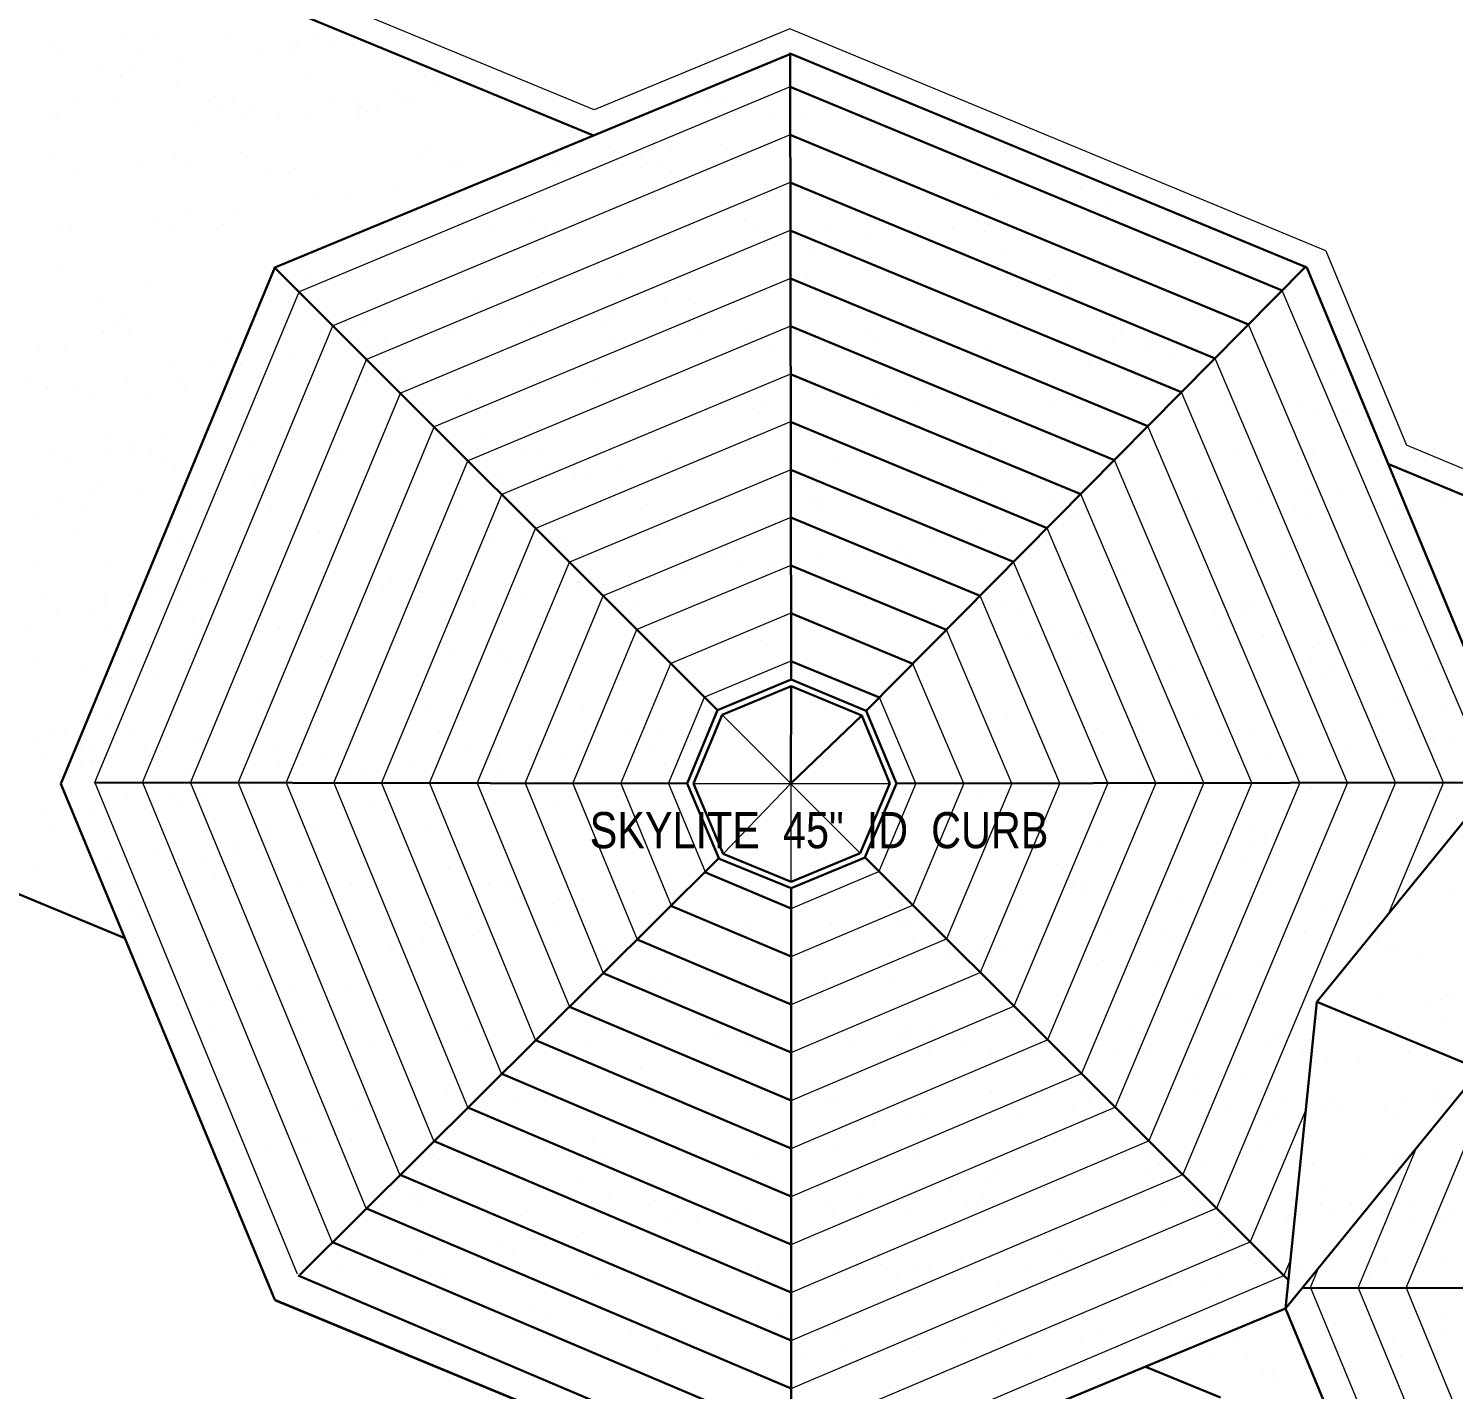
# Model space of a CAD drawing. Header units: inches. Extents: x 12249 to 15396, y 2989 to 4446.
# Drawn here: x 13017.6 to 13372.4, y 3818.8 to 4157.6 of the extents above; entities that cross this region are included whole.
import ezdxf

# ---------------------------------------------------------------- set-up
doc = ezdxf.new("R2010")
doc.units = ezdxf.units.IN
doc.header["$MEASUREMENT"] = 0
for name, color, linetype, lineweight in [('GUTTER', 7, 'Continuous', 15), ('ROOF LINE', 7, 'Continuous', 30), ('ROOFLINE', 7, 'Continuous', 30)]:
    doc.layers.add(name, color=color, linetype=linetype, lineweight=lineweight)
doc.styles.add('ARCHENT', font='technical.ttf', dxfattribs={"height": 6})

msp = doc.modelspace()

# ---------------------------------------------------------------- linework, layer by layer
at = {"layer": 'GUTTER'}
for p, q in [((13158.47, 4137.39), (13022.18, 4193.68)), ((13207.14, 4157.56), (13158.47, 4137.39)), ((13340.61, 4102.31), (13207.14, 4157.56)), ((13340.61, 4102.31), (13360.69, 4053.86)), ((13461.18, 4011.94), (13360.69, 4053.86))]:
    msp.add_line(p, q, dxfattribs=at)
at = {"layer": 'ROOF LINE', "ltscale": 150}
for p, q in [((13158.27, 4130.98), (13017.59, 4189.08)), ((13460.86, 4005.58), (13356.09, 4049.28))]:
    msp.add_line(p, q, dxfattribs=at)
at = {"layer": 'ROOF LINE', "color": 93}
for p, q in [((13207.45, 3995.51), (13207.2, 4151.56)), ((13207.22, 4143.06), (13329.76, 4092.39)), ((13207.24, 4131.15), (13321.4, 4083.94)), ((13207.25, 4119.24), (13313.04, 4075.5)), ((13207.27, 4107.33), (13304.68, 4067.05)), ((13226.2, 3987.76), (13335.73, 4098.43)), ((13189.14, 3987.91), (13078.76, 4098.22)), ((13207.29, 4095.42), (13296.32, 4058.6)), ((13207.31, 4083.51), (13287.96, 4050.16)), ((13207.33, 4071.59), (13279.6, 4041.71)), ((13207.35, 4059.68), (13271.24, 4033.26)), ((13207.37, 4047.77), (13262.88, 4024.82)), ((13207.39, 4035.86), (13254.52, 4016.37)), ((13207.41, 4023.95), (13246.16, 4007.92)), ((13207.41, 4023.95), (13246.16, 4007.92)), ((13207.42, 4012.04), (13237.8, 3999.48)), ((13207.44, 4000.13), (13229.44, 3991.03)), ((13181.58, 3969.63), (13034.34, 3969.88)), ((13233.69, 3969.63), (13382.83, 3969.92)), ((13189.43, 3951.02), (13085.15, 3847.34)), ((13225.9, 3951.19), (13331.32, 3846.01)), ((13207.45, 3938.5), (13185.99, 3947.59)), ((13207.45, 3943.56), (13207.45, 3788.14)), ((13207.45, 3926.55), (13177.56, 3939.22)), ((13207.45, 3914.6), (13169.14, 3930.84)), ((13207.45, 3902.65), (13160.71, 3922.46)), ((13207.45, 3890.71), (13152.29, 3914.09)), ((13207.45, 3878.76), (13143.86, 3905.71)), ((13207.45, 3866.81), (13135.44, 3897.33)), ((13207.45, 3854.87), (13127.01, 3888.96)), ((13207.45, 3842.92), (13118.59, 3880.58)), ((13207.45, 3830.97), (13110.16, 3872.2)), ((13207.45, 3819.03), (13101.74, 3863.83)), ((13207.45, 3807.08), (13093.31, 3855.45)), ((13207.45, 3795.13), (13084.72, 3847.15)), ((13484.3, 3843.9), (13334.79, 3844.06))]:
    msp.add_line(p, q, dxfattribs=at)
at = {"layer": 'ROOF LINE'}
for p, q in [((13207.39, 4151.33), (13078.89, 4098.11)), ((13335.89, 4098.1), (13207.39, 4151.33)), ((13078.89, 4098.11), (13025.65, 3969.58)), ((13335.87, 4098.08), (13386.91, 3974.93)), ((13189.14, 3987.91), (13207.45, 3995.51)), ((13207.45, 3995.51), (13226.2, 3987.75)), ((13190.29, 3986.76), (13207.45, 3993.89)), ((13207.45, 3993.89), (13225.06, 3986.6)), ((13181.58, 3969.63), (13189.14, 3987.91)), ((13183.2, 3969.62), (13190.29, 3986.76)), ((13225.06, 3986.6), (13232.06, 3969.63)), ((13226.2, 3987.76), (13233.68, 3969.63)), ((13338.36, 3915.31), (13386.91, 3974.93)), ((13025.65, 3969.58), (13078.91, 3841.12)), ((13189.44, 3951.03), (13181.57, 3969.63)), ((13190.58, 3952.16), (13183.2, 3969.62)), ((13232.06, 3969.63), (13224.67, 3952.31)), ((13233.69, 3969.63), (13225.85, 3951.24)), ((13207.45, 3943.56), (13189.43, 3951.02)), ((13207.45, 3945.18), (13190.58, 3952.16)), ((13224.67, 3952.31), (13207.45, 3945.18)), ((13225.9, 3951.19), (13207.45, 3943.56)), ((13338.36, 3915.31), (13330.6, 3838.91)), ((13379.11, 3898.45), (13338.36, 3915.31)), ((13330.6, 3838.91), (13379.11, 3898.45)), ((13207.39, 3787.88), (13078.88, 3841.06)), ((13207.4, 3787.95), (13078.91, 3841.12)), ((13330.6, 3838.91), (13207.39, 3787.9)), ((13330.6, 3838.91), (13381.69, 3715.74)), ((13295.93, 3824.38), (13314.37, 3816.75))]:
    msp.add_line(p, q, dxfattribs=at)
at = {"layer": 'ROOF LINE', "color": 93, "lineweight": 9}
for p, q in [((13207.22, 4143.06), (13084.94, 4092.04)), ((13207.24, 4131.15), (13093.35, 4083.63)), ((13207.25, 4119.24), (13101.77, 4075.23)), ((13207.27, 4107.33), (13110.18, 4066.82)), ((13207.29, 4095.42), (13118.6, 4058.41)), ((13034, 3969.73), (13084.94, 4092.04)), ((13381.89, 3969.92), (13329.76, 4092.39)), ((13045.98, 3969.86), (13093.35, 4083.63)), ((13207.31, 4083.51), (13127.01, 4050)), ((13369.94, 3969.9), (13321.4, 4083.94)), ((13057.88, 3969.84), (13101.77, 4075.23)), ((13358, 3969.88), (13313.04, 4075.5)), ((13207.33, 4071.59), (13135.42, 4041.59)), ((13069.79, 3969.82), (13110.18, 4066.82)), ((13346.05, 3969.85), (13304.68, 4067.05)), ((13207.35, 4059.68), (13143.84, 4033.18)), ((13081.7, 3969.8), (13118.6, 4058.41)), ((13334.11, 3969.83), (13296.32, 4058.6)), ((13093.6, 3969.78), (13127.01, 4050)), ((13322.16, 3969.81), (13287.96, 4050.16)), ((13207.37, 4047.77), (13152.25, 4024.78)), ((13105.51, 3969.76), (13135.42, 4041.59)), ((13310.22, 3969.78), (13279.6, 4041.71)), ((13207.39, 4035.86), (13160.67, 4016.37)), ((13117.42, 3969.74), (13143.84, 4033.18)), ((13298.27, 3969.76), (13271.24, 4033.26)), ((13129.32, 3969.72), (13152.25, 4024.78)), ((13207.41, 4023.95), (13169.08, 4007.96)), ((13286.33, 3969.74), (13262.88, 4024.82)), ((13141.23, 3969.7), (13160.67, 4016.37)), ((13274.38, 3969.71), (13254.52, 4016.37)), ((13207.42, 4012.04), (13177.5, 3999.55)), ((13153.14, 3969.68), (13169.08, 4007.96)), ((13262.44, 3969.69), (13246.16, 4007.92)), ((13165.05, 3969.66), (13177.5, 3999.55)), ((13207.44, 4000.13), (13185.91, 3991.14)), ((13250.49, 3969.67), (13237.8, 3999.48)), ((13176.95, 3969.63), (13185.91, 3991.14)), ((13238.55, 3969.64), (13229.44, 3991.03)), ((13034.01, 3970.04), (13084.51, 3847.55)), ((13045.98, 3969.86), (13093.2, 3855.34)), ((13057.88, 3969.84), (13101.64, 3863.73)), ((13069.79, 3969.82), (13110.08, 3872.12)), ((13081.7, 3969.8), (13118.52, 3880.51)), ((13093.6, 3969.78), (13126.95, 3888.9)), ((13105.51, 3969.76), (13135.39, 3897.29)), ((13117.42, 3969.74), (13143.83, 3905.68)), ((13129.32, 3969.72), (13152.27, 3914.07)), ((13141.23, 3969.7), (13160.71, 3922.46)), ((13153.14, 3969.68), (13169.15, 3930.85)), ((13165.05, 3969.66), (13177.59, 3939.24)), ((13176.95, 3969.63), (13186.03, 3947.63)), ((13238.55, 3969.64), (13229.33, 3947.77)), ((13250.49, 3969.67), (13237.74, 3939.38)), ((13262.44, 3969.69), (13246.14, 3931)), ((13274.38, 3969.71), (13254.55, 3922.61)), ((13286.33, 3969.74), (13262.95, 3914.23)), ((13298.27, 3969.76), (13271.35, 3905.84)), ((13310.22, 3969.78), (13279.76, 3897.45)), ((13322.16, 3969.81), (13288.16, 3889.07)), ((13334.11, 3969.83), (13296.57, 3880.68)), ((13346.05, 3969.85), (13304.97, 3872.3)), ((13358, 3969.88), (13313.38, 3863.91)), ((13369.94, 3969.9), (13356.16, 3937.16)), ((13360.61, 3844.11), (13404.5, 3949.5)), ((13207.45, 3938.5), (13229.33, 3947.77)), ((13207.45, 3926.55), (13237.74, 3939.38)), ((13207.45, 3914.6), (13246.14, 3931)), ((13207.45, 3902.65), (13254.55, 3922.61)), ((13207.45, 3890.71), (13262.95, 3914.23)), ((13207.45, 3878.76), (13271.35, 3905.84)), ((13207.45, 3866.81), (13279.76, 3897.45)), ((13207.45, 3854.87), (13288.16, 3889.07)), ((13335.63, 3888.42), (13321.78, 3855.53)), ((13207.45, 3842.92), (13296.57, 3880.68)), ((13348.71, 3844.13), (13363.19, 3878.91)), ((13207.45, 3830.97), (13304.97, 3872.3)), ((13207.45, 3819.03), (13313.38, 3863.91)), ((13207.45, 3807.08), (13321.78, 3855.53)), ((13331.83, 3851.06), (13330.18, 3847.14)), ((13207.45, 3795.13), (13330.18, 3847.14)), ((13336.74, 3844), (13338.82, 3849)), ((13336.74, 3844.31), (13387.24, 3721.82)), ((13348.71, 3844.13), (13395.93, 3729.61)), ((13360.61, 3844.11), (13404.37, 3738))]:
    msp.add_line(p, q, dxfattribs=at)
at = {"layer": 'ROOF LINE', "color": 5}
for p, q in [((13207.45, 3993.89), (13207.4, 3969.62)), ((13207.4, 3969.62), (13225.06, 3986.6))]:
    msp.add_line(p, q, dxfattribs=at)
at = {"layer": 'ROOF LINE', "color": 5, "lineweight": 9}
for p, q in [((13190.29, 3986.76), (13224.67, 3952.31)), ((13183.2, 3969.62), (13232.06, 3969.62))]:
    msp.add_line(p, q, dxfattribs=at)
at = {"layer": 'ROOF LINE', "color": 4, "lineweight": 9}
for p, q in [((13190.58, 3952.16), (13207.4, 3969.62)), ((13207.4, 3969.62), (13207.4, 3945.18))]:
    msp.add_line(p, q, dxfattribs=at)
at = {"layer": 'ROOFLINE', "color": 7, "linetype": 'Continuous', "lineweight": 25, "ltscale": 100}
for p, q in [((13041.28, 4156.24), (13041.28, 4156.24)), ((13049.43, 4155.17), (13049.43, 4155.17)), ((13067.92, 4156.65), (13067.92, 4156.65)), ((13088.69, 4155.68), (13088.69, 4155.68)), ((13023.35, 4154.53), (13023.35, 4154.53)), ((13026.11, 4152), (13026.11, 4152)), ((13044.78, 4151.85), (13044.78, 4151.85)), ((13075.29, 4152.56), (13075.29, 4152.56)), ((13083.1, 4153.59), (13083.1, 4153.59)), ((13083.15, 4151.66), (13083.15, 4151.66)), ((13084.26, 4153.21), (13084.26, 4153.21)), ((13093.34, 4153.9), (13093.34, 4153.9)), ((13042.72, 4148.27), (13042.72, 4148.27)), ((13054.92, 4149.88), (13054.92, 4149.88)), ((13034.92, 4147.24), (13034.92, 4147.24)), ((13040.6, 4145.81), (13040.6, 4145.81)), ((13087.31, 4145.89), (13087.31, 4145.89)), ((13116.21, 4145.61), (13116.21, 4145.61)), ((13054.33, 4144.28), (13054.33, 4144.28)), ((13108.98, 4141.61), (13108.98, 4141.61)), ((13118.98, 4143.08), (13118.98, 4143.08)), ((13231.77, 4141.61), (13231.77, 4141.61)), ((13030.09, 4140.34), (13030.09, 4140.34)), ((13039.16, 4140.04), (13039.16, 4140.04)), ((13064.2, 4140.59), (13064.2, 4140.59)), ((13065.07, 4137.78), (13065.07, 4137.78)), ((13068.46, 4140.15), (13068.46, 4140.15)), ((13073.11, 4138.38), (13073.11, 4138.38)), ((13093.56, 4140.42), (13093.56, 4140.42)), ((13099.19, 4139.53), (13099.19, 4139.53)), ((13100.09, 4138.22), (13100.09, 4138.22)), ((13104.33, 4138.29), (13104.33, 4138.29)), ((13110.91, 4140.67), (13110.91, 4140.67)), ((13113.62, 4139.83), (13113.62, 4139.83)), ((13183.21, 4139.56), (13183.21, 4139.56)), ((13186.99, 4140.59), (13186.99, 4140.59)), ((13191.26, 4140.15), (13191.26, 4140.15)), ((13222.88, 4138.22), (13222.88, 4138.22)), ((13233.7, 4140.67), (13233.7, 4140.67)), ((13023.81, 4136.47), (13023.81, 4136.47)), ((13024.55, 4136.33), (13024.55, 4136.33)), ((13070.52, 4136.56), (13070.52, 4136.56)), ((13080.09, 4135.58), (13080.09, 4135.58)), ((13087.9, 4136.61), (13087.9, 4136.61)), ((13099.89, 4136.39), (13099.89, 4136.39)), ((13101.95, 4136.99), (13101.95, 4136.99)), ((13193.31, 4136.56), (13193.31, 4136.56)), ((13202.88, 4135.58), (13202.88, 4135.58)), ((13210.69, 4136.61), (13210.69, 4136.61)), ((13059.71, 4132.9), (13059.71, 4132.9)), ((13182.51, 4132.9), (13182.51, 4132.9)), ((13023.61, 4126.78), (13023.61, 4126.78)), ((13070.33, 4126.87), (13070.33, 4126.87)), ((13117.04, 4126.95), (13117.04, 4126.95)), ((13163.75, 4127.04), (13163.75, 4127.04)), ((13177.68, 4127.2), (13177.68, 4127.2)), ((13189.88, 4128.81), (13189.88, 4128.81)), ((13054.09, 4126.36), (13054.09, 4126.36)), ((13056.86, 4123.83), (13056.86, 4123.83)), ((13115, 4125.04), (13115, 4125.04)), ((13124.61, 4124.22), (13124.61, 4124.22)), ((13149.5, 4123.49), (13149.5, 4123.49)), ((13163.88, 4124.72), (13163.88, 4124.72)), ((13169.88, 4126.17), (13169.88, 4126.17)), ((13175.02, 4124.52), (13175.02, 4124.52)), ((13029.94, 4122.75), (13029.94, 4122.75)), ((13045.73, 4122.95), (13045.73, 4122.95)), ((13076.65, 4122.84), (13076.65, 4122.84)), ((13084.1, 4122.76), (13084.1, 4122.76)), ((13123.36, 4122.92), (13123.36, 4122.92)), ((13129.5, 4120.86), (13129.5, 4120.86)), ((13137.31, 4121.89), (13137.31, 4121.89)), ((13170.08, 4123.01), (13170.08, 4123.01)), ((13177.79, 4121.99), (13177.79, 4121.99)), ((13096.93, 4116.57), (13096.93, 4116.57)), ((13109.13, 4118.18), (13109.13, 4118.18)), ((13259.01, 4116.04), (13259.01, 4116.04)), ((13279.47, 4118.09), (13279.47, 4118.09)), ((13068.75, 4112.86), (13068.75, 4112.86)), ((13089.12, 4115.54), (13089.12, 4115.54)), ((13285.8, 4114.06), (13285.8, 4114.06)), ((13048.75, 4110.23), (13048.75, 4110.23)), ((13056.55, 4111.26), (13056.55, 4111.26)), ((13069.91, 4111.87), (13069.91, 4111.87)), ((13105.27, 4109.38), (13105.27, 4109.38)), ((13129.93, 4111.35), (13129.93, 4111.35)), ((13143.65, 4109.2), (13143.65, 4109.2)), ((13184.16, 4110.66), (13184.16, 4110.66)), ((13195.78, 4110.16), (13195.78, 4110.16)), ((13255.53, 4109.21), (13255.53, 4109.21)), ((13025.5, 4107.42), (13025.5, 4107.42)), ((13028.37, 4107.54), (13028.37, 4107.54)), ((13052.71, 4108.25), (13052.71, 4108.25)), ((13066.01, 4108.88), (13066.01, 4108.88)), ((13099.42, 4108.33), (13099.42, 4108.33)), ((13132.69, 4108.82), (13132.69, 4108.82)), ((13146.14, 4108.42), (13146.14, 4108.42)), ((13198.55, 4107.62), (13198.55, 4107.62)), ((13217.21, 4107.47), (13217.21, 4107.47)), ((13227.35, 4105.5), (13227.35, 4105.5)), ((13247.73, 4108.18), (13247.73, 4108.18)), ((13255.58, 4107.29), (13255.58, 4107.29)), ((13256.69, 4108.83), (13256.69, 4108.83)), ((13296.1, 4108.75), (13296.1, 4108.75)), ((13207.35, 4102.87), (13207.35, 4102.87)), ((13215.16, 4103.89), (13215.16, 4103.89)), ((13024.82, 4098.71), (13024.82, 4098.71)), ((13213.03, 4101.43), (13213.03, 4101.43)), ((13259.74, 4101.52), (13259.74, 4101.52)), ((13306.45, 4101.6), (13306.45, 4101.6)), ((13084.84, 4098.19), (13084.84, 4098.19)), ((13087.6, 4095.66), (13087.6, 4095.66)), ((13125.56, 4095.32), (13125.56, 4095.32)), ((13145.74, 4096.86), (13145.74, 4096.86)), ((13164.82, 4095.82), (13164.82, 4095.82)), ((13211.6, 4095.66), (13211.6, 4095.66)), ((13271.62, 4095.15), (13271.62, 4095.15)), ((13046.67, 4094.04), (13046.67, 4094.04)), ((13085.04, 4093.86), (13085.04, 4093.86)), ((13196.98, 4091.95), (13196.98, 4091.95)), ((13237.5, 4093.41), (13237.5, 4093.41)), ((13274.38, 4092.61), (13274.38, 4092.61)), ((13276.76, 4093.91), (13276.76, 4093.91)), ((13035.73, 4089.22), (13035.73, 4089.22)), ((13082.44, 4089.31), (13082.44, 4089.31)), ((13129.15, 4089.39), (13129.15, 4089.39)), ((13175.87, 4089.48), (13175.87, 4089.48)), ((13183.71, 4089.16), (13183.71, 4089.16)), ((13039.75, 4085.02), (13039.75, 4085.02)), ((13042.05, 4085.19), (13042.05, 4085.19)), ((13088.77, 4085.28), (13088.77, 4085.28)), ((13135.48, 4085.36), (13135.48, 4085.36)), ((13151.14, 4084.87), (13151.14, 4084.87)), ((13163.33, 4086.48), (13163.33, 4086.48)), ((13182.19, 4085.45), (13182.19, 4085.45)), ((13036.22, 4081.84), (13036.22, 4081.84)), ((13042.51, 4082.49), (13042.51, 4082.49)), ((13100.65, 4083.7), (13100.65, 4083.7)), ((13122.96, 4081.16), (13122.96, 4081.16)), ((13143.33, 4083.84), (13143.33, 4083.84)), ((13160.67, 4083.18), (13160.67, 4083.18)), ((13163.44, 4080.65), (13163.44, 4080.65)), ((13185.1, 4081.76), (13185.1, 4081.76)), ((13196.05, 4082.41), (13196.05, 4082.41)), ((13226.52, 4081.98), (13226.52, 4081.98)), ((13242.76, 4082.49), (13242.76, 4082.49)), ((13287.43, 4080.66), (13287.43, 4080.66)), ((13289.47, 4082.58), (13289.47, 4082.58)), ((13336.18, 4082.66), (13336.18, 4082.66)), ((13342.31, 4081.8), (13342.31, 4081.8)), ((13020.33, 4078.37), (13020.33, 4078.37)), ((13026.44, 4078.52), (13026.44, 4078.52)), ((13066.95, 4079.98), (13066.95, 4079.98)), ((13102.95, 4078.53), (13102.95, 4078.53)), ((13106.22, 4080.48), (13106.22, 4080.48)), ((13110.76, 4079.55), (13110.76, 4079.55)), ((13144.59, 4080.3), (13144.59, 4080.3)), ((13202.37, 4078.38), (13202.37, 4078.38)), ((13218.16, 4078.57), (13218.16, 4078.57)), ((13229.29, 4079.45), (13229.29, 4079.45)), ((13249.08, 4078.46), (13249.08, 4078.46)), ((13256.53, 4078.38), (13256.53, 4078.38)), ((13295.8, 4078.55), (13295.8, 4078.55)), ((13297.04, 4079.84), (13297.04, 4079.84)), ((13309.74, 4077.51), (13309.74, 4077.51)), ((13321.93, 4079.11), (13321.93, 4079.11)), ((13336.31, 4080.34), (13336.31, 4080.34)), ((13342.51, 4078.63), (13342.51, 4078.63)), ((13054.02, 4074.27), (13054.02, 4074.27)), ((13070.38, 4074.24), (13070.38, 4074.24)), ((13082.58, 4075.84), (13082.58, 4075.84)), ((13281.56, 4073.8), (13281.56, 4073.8)), ((13301.93, 4076.48), (13301.93, 4076.48)), ((13018.11, 4070.6), (13018.11, 4070.6)), ((13042.2, 4070.53), (13042.2, 4070.53)), ((13055.56, 4070.53), (13055.56, 4070.53)), ((13062.58, 4073.21), (13062.58, 4073.21)), ((13064.83, 4070.69), (13064.83, 4070.69)), ((13111.54, 4070.77), (13111.54, 4070.77)), ((13115.58, 4070.02), (13115.58, 4070.02)), ((13158.25, 4070.86), (13158.25, 4070.86)), ((13261.56, 4071.16), (13261.56, 4071.16)), ((13269.36, 4072.19), (13269.36, 4072.19)), ((13342.57, 4071.99), (13342.57, 4071.99)), ((13022.2, 4067.9), (13022.2, 4067.9)), ((13030.01, 4068.92), (13030.01, 4068.92)), ((13033.38, 4066.41), (13033.38, 4066.41)), ((13056.5, 4067.77), (13056.5, 4067.77)), ((13118.35, 4067.48), (13118.35, 4067.48)), ((13126.5, 4066.42), (13126.5, 4066.42)), ((13165.77, 4066.92), (13165.77, 4066.92)), ((13176.49, 4068.69), (13176.49, 4068.69)), ((13228.99, 4066.88), (13228.99, 4066.88)), ((13241.18, 4068.48), (13241.18, 4068.48)), ((13242.34, 4067.49), (13242.34, 4067.49)), ((13302.36, 4066.98), (13302.36, 4066.98)), ((13047.62, 4065.14), (13047.62, 4065.14)), ((13085.99, 4064.96), (13085.99, 4064.96)), ((13197.93, 4063.04), (13197.93, 4063.04)), ((13200.8, 4063.17), (13200.8, 4063.17)), ((13221.18, 4065.85), (13221.18, 4065.85)), ((13225.14, 4063.87), (13225.14, 4063.87)), ((13238.44, 4064.5), (13238.44, 4064.5)), ((13271.85, 4063.95), (13271.85, 4063.95)), ((13277.71, 4065), (13277.71, 4065)), ((13305.13, 4064.44), (13305.13, 4064.44)), ((13316.08, 4064.82), (13316.08, 4064.82)), ((13318.57, 4064.04), (13318.57, 4064.04)), ((13334.24, 4064.07), (13334.24, 4064.07)), ((13188.61, 4061.56), (13188.61, 4061.56)), ((13338.32, 4061.37), (13338.32, 4061.37)), ((13346.13, 4062.4), (13346.13, 4062.4)), ((13063.17, 4057.02), (13063.17, 4057.02)), ((13070.49, 4056.85), (13070.49, 4056.85)), ((13037.04, 4055.25), (13037.04, 4055.25)), ((13037.16, 4052.93), (13037.16, 4052.93)), ((13043.17, 4054.39), (13043.17, 4054.39)), ((13048.31, 4052.73), (13048.31, 4052.73)), ((13050.97, 4055.41), (13050.97, 4055.41)), ((13073.26, 4054.32), (13073.26, 4054.32)), ((13131.4, 4055.53), (13131.4, 4055.53)), ((13186.05, 4052.85), (13186.05, 4052.85)), ((13197.25, 4054.33), (13197.25, 4054.33)), ((13257.27, 4053.81), (13257.27, 4053.81)), ((13318.18, 4052.48), (13318.18, 4052.48)), ((13022.79, 4051.7), (13022.79, 4051.7)), ((13027.39, 4049.62), (13027.39, 4049.62)), ((13043.37, 4051.22), (13043.37, 4051.22)), ((13047.84, 4051.66), (13047.84, 4051.66)), ((13051.08, 4050.2), (13051.08, 4050.2)), ((13067.9, 4051.08), (13067.9, 4051.08)), ((13094.56, 4051.75), (13094.56, 4051.75)), ((13107.16, 4051.58), (13107.16, 4051.58)), ((13141.27, 4051.83), (13141.27, 4051.83)), ((13145.54, 4051.39), (13145.54, 4051.39)), ((13177.16, 4049.46), (13177.16, 4049.46)), ((13187.98, 4051.92), (13187.98, 4051.92)), ((13219.1, 4049.67), (13219.1, 4049.67)), ((13257.47, 4049.48), (13257.47, 4049.48)), ((13260.03, 4051.28), (13260.03, 4051.28)), ((13297.99, 4050.94), (13297.99, 4050.94)), ((13337.25, 4051.44), (13337.25, 4051.44)), ((13054.17, 4047.63), (13054.17, 4047.63)), ((13066.15, 4045.53), (13066.15, 4045.53)), ((13073.96, 4046.56), (13073.96, 4046.56)), ((13075.11, 4046.18), (13075.11, 4046.18)), ((13100.88, 4047.72), (13100.88, 4047.72)), ((13114.52, 4046.09), (13114.52, 4046.09)), ((13135.13, 4045.66), (13135.13, 4045.66)), ((13147.59, 4047.8), (13147.59, 4047.8)), ((13153.79, 4046.59), (13153.79, 4046.59)), ((13157.16, 4046.83), (13157.16, 4046.83)), ((13164.97, 4047.85), (13164.97, 4047.85)), ((13035.64, 4044.82), (13035.64, 4044.82)), ((13045.78, 4042.85), (13045.78, 4042.85)), ((13074.01, 4044.63), (13074.01, 4044.63)), ((13136.79, 4044.14), (13136.79, 4044.14)), ((13137.9, 4043.13), (13137.9, 4043.13)), ((13208.16, 4044.84), (13208.16, 4044.84)), ((13254.87, 4044.93), (13254.87, 4044.93)), ((13301.58, 4045.01), (13301.58, 4045.01)), ((13335.76, 4042.1), (13335.76, 4042.1)), ((13343.51, 4043.09), (13343.51, 4043.09)), ((13369.58, 4041.83), (13369.58, 4041.83)), ((13025.77, 4040.21), (13025.77, 4040.21)), ((13031.45, 4038.78), (13031.45, 4038.78)), ((13033.58, 4041.24), (13033.58, 4041.24)), ((13057.45, 4038.87), (13057.45, 4038.87)), ((13078.16, 4038.86), (13078.16, 4038.86)), ((13124.88, 4038.95), (13124.88, 4038.95)), ((13171.59, 4039.03), (13171.59, 4039.03)), ((13212.18, 4040.65), (13212.18, 4040.65)), ((13214.49, 4040.81), (13214.49, 4040.81)), ((13214.94, 4038.11), (13214.94, 4038.11)), ((13261.2, 4040.9), (13261.2, 4040.9)), ((13273.08, 4039.32), (13273.08, 4039.32)), ((13307.91, 4040.98), (13307.91, 4040.98)), ((13315.76, 4039.46), (13315.76, 4039.46)), ((13323.57, 4040.49), (13323.57, 4040.49)), ((13333.11, 4038.8), (13333.11, 4038.8)), ((13354.62, 4041.07), (13354.62, 4041.07)), ((13370.29, 4041.11), (13370.29, 4041.11)), ((13019.42, 4036.63), (13019.42, 4036.63)), ((13239.39, 4035.6), (13239.39, 4035.6)), ((13278.65, 4036.1), (13278.65, 4036.1)), ((13283.19, 4035.18), (13283.19, 4035.18)), ((13295.39, 4036.78), (13295.39, 4036.78)), ((13317.02, 4035.92), (13317.02, 4035.92)), ((13335.87, 4036.27), (13335.87, 4036.27)), ((13357.53, 4037.38), (13357.53, 4037.38)), ((13030.02, 4033.01), (13030.02, 4033.01)), ((13090.04, 4032.5), (13090.04, 4032.5)), ((13095.18, 4031.25), (13095.18, 4031.25)), ((13133.56, 4031.07), (13133.56, 4031.07)), ((13150.95, 4031.17), (13150.95, 4031.17)), ((13174.07, 4032.53), (13174.07, 4032.53)), ((13198.87, 4034.14), (13198.87, 4034.14)), ((13255.01, 4031.47), (13255.01, 4031.47)), ((13275.39, 4034.15), (13275.39, 4034.15)), ((13055.92, 4030.75), (13055.92, 4030.75)), ((13092.81, 4029.96), (13092.81, 4029.96)), ((13235.01, 4028.83), (13235.01, 4028.83)), ((13242.82, 4029.86), (13242.82, 4029.86)), ((13019.03, 4025.07), (13019.03, 4025.07)), ((13038.11, 4024.03), (13038.11, 4024.03)), ((13190.54, 4026.22), (13190.54, 4026.22)), ((13202.44, 4024.54), (13202.44, 4024.54)), ((13214.63, 4026.15), (13214.63, 4026.15)), ((13227.99, 4026.15), (13227.99, 4026.15)), ((13237.26, 4026.31), (13237.26, 4026.31)), ((13283.97, 4026.39), (13283.97, 4026.39)), ((13288.01, 4025.64), (13288.01, 4025.64)), ((13330.68, 4026.48), (13330.68, 4026.48)), ((13348.92, 4024.31), (13348.92, 4024.31)), ((13355.82, 4025.01), (13355.82, 4025.01)), ((13365.13, 4026.5), (13365.13, 4026.5)), ((13368.01, 4026.62), (13368.01, 4026.62)), ((13180.74, 4021.78), (13180.74, 4021.78)), ((13194.63, 4023.52), (13194.63, 4023.52)), ((13220.05, 4020.76), (13220.05, 4020.76)), ((13258.42, 4020.58), (13258.42, 4020.58)), ((13290.78, 4023.11), (13290.78, 4023.11)), ((13298.93, 4022.04), (13298.93, 4022.04)), ((13338.2, 4022.54), (13338.2, 4022.54)), ((13044.95, 4019.33), (13044.95, 4019.33)), ((13047.71, 4016.8), (13047.71, 4016.8)), ((13049.15, 4017.69), (13049.15, 4017.69)), ((13057, 4017.37), (13057, 4017.37)), ((13061.18, 4019.84), (13061.18, 4019.84)), ((13105.86, 4018), (13105.86, 4018)), ((13107.89, 4019.92), (13107.89, 4019.92)), ((13115.47, 4017.19), (13115.47, 4017.19)), ((13154.61, 4020.01), (13154.61, 4020.01)), ((13154.73, 4017.69), (13154.73, 4017.69)), ((13160.73, 4019.14), (13160.73, 4019.14)), ((13165.88, 4017.49), (13165.88, 4017.49)), ((13168.54, 4020.17), (13168.54, 4020.17)), ((13364.45, 4017.78), (13364.45, 4017.78)), ((13020.8, 4015.72), (13020.8, 4015.72)), ((13036.58, 4015.92), (13036.58, 4015.92)), ((13036.62, 4014.69), (13036.62, 4014.69)), ((13055.48, 4013.66), (13055.48, 4013.66)), ((13067.51, 4015.81), (13067.51, 4015.81)), ((13074.95, 4015.73), (13074.95, 4015.73)), ((13114.22, 4015.89), (13114.22, 4015.89)), ((13120.36, 4013.83), (13120.36, 4013.83)), ((13128.16, 4014.86), (13128.16, 4014.86)), ((13140.36, 4016.46), (13140.36, 4016.46)), ((13160.93, 4015.98), (13160.93, 4015.98)), ((13168.64, 4014.96), (13168.64, 4014.96)), ((13261.1, 4014.87), (13261.1, 4014.87)), ((13320.85, 4013.93), (13320.85, 4013.93)), ((13322, 4013.55), (13322, 4013.55)), ((13361.41, 4013.46), (13361.41, 4013.46)), ((13024.43, 4013.08), (13024.43, 4013.08)), ((13033.96, 4011.39), (13033.96, 4011.39)), ((13058.39, 4009.97), (13058.39, 4009.97)), ((13099.98, 4011.15), (13099.98, 4011.15)), ((13242.92, 4012.47), (13242.92, 4012.47)), ((13245.69, 4009.94), (13245.69, 4009.94)), ((13263.86, 4012.34), (13263.86, 4012.34)), ((13282.53, 4012.19), (13282.53, 4012.19)), ((13292.67, 4010.22), (13292.67, 4010.22)), ((13303.83, 4011.15), (13303.83, 4011.15)), ((13313.04, 4012.9), (13313.04, 4012.9)), ((13320.9, 4012), (13320.9, 4012)), ((13017.88, 4008.51), (13017.88, 4008.51)), ((13036.73, 4008.86), (13036.73, 4008.86)), ((13079.98, 4008.51), (13079.98, 4008.51)), ((13087.79, 4009.54), (13087.79, 4009.54)), ((13220.27, 4007.28), (13220.27, 4007.28)), ((13240.33, 4006.7), (13240.33, 4006.7)), ((13266.99, 4007.37), (13266.99, 4007.37)), ((13272.66, 4007.58), (13272.66, 4007.58)), ((13278.34, 4006.15), (13278.34, 4006.15)), ((13279.59, 4007.2), (13279.59, 4007.2)), ((13280.47, 4008.61), (13280.47, 4008.61)), ((13313.7, 4007.45), (13313.7, 4007.45)), ((13317.97, 4007.02), (13317.97, 4007.02)), ((13325.06, 4006.23), (13325.06, 4006.23)), ((13358.48, 4008.48), (13358.48, 4008.48)), ((13360.41, 4007.54), (13360.41, 4007.54)), ((13371.77, 4006.32), (13371.77, 4006.32)), ((13039.6, 4003.2), (13039.6, 4003.2)), ((13047.41, 4004.22), (13047.41, 4004.22)), ((13059.61, 4005.83), (13059.61, 4005.83)), ((13060.76, 4004.84), (13060.76, 4004.84)), ((13120.79, 4004.32), (13120.79, 4004.32)), ((13175.01, 4003.63), (13175.01, 4003.63)), ((13199.82, 4005.24), (13199.82, 4005.24)), ((13226.6, 4003.25), (13226.6, 4003.25)), ((13273.31, 4003.34), (13273.31, 4003.34)), ((13320.02, 4003.42), (13320.02, 4003.42)), ((13337.4, 4003.47), (13337.4, 4003.47)), ((13349.59, 4005.08), (13349.59, 4005.08)), ((13019.23, 4000.51), (13019.23, 4000.51)), ((13031.54, 3999.07), (13031.54, 3999.07)), ((13043.57, 4001.22), (13043.57, 4001.22)), ((13056.87, 4001.85), (13056.87, 4001.85)), ((13090.28, 4001.3), (13090.28, 4001.3)), ((13096.13, 4002.35), (13096.13, 4002.35)), ((13123.55, 4001.79), (13123.55, 4001.79)), ((13134.5, 4002.17), (13134.5, 4002.17)), ((13136.99, 4001.39), (13136.99, 4001.39)), ((13276.91, 4000.38), (13276.91, 4000.38)), ((13309.22, 3999.76), (13309.22, 3999.76)), ((13329.59, 4002.45), (13329.59, 4002.45)), ((13336.93, 3999.86), (13336.93, 3999.86)), ((13049.78, 3996.9), (13049.78, 3996.9)), ((13262.3, 3996.66), (13262.3, 3996.66)), ((13302.81, 3998.12), (13302.81, 3998.12)), ((13339.7, 3997.33), (13339.7, 3997.33)), ((13342.08, 3998.62), (13342.08, 3998.62)), ((13366.08, 3997.59), (13366.08, 3997.59)), ((13370.82, 3997.9), (13370.82, 3997.9)), ((13039.05, 3995.13), (13039.05, 3995.13)), ((13075.69, 3991.16), (13075.69, 3991.16)), ((13078.46, 3988.63), (13078.46, 3988.63)), ((13116.41, 3988.29), (13116.41, 3988.29)), ((13136.6, 3989.83), (13136.6, 3989.83)), ((13155.68, 3988.79), (13155.68, 3988.79)), ((13357.75, 3989.68), (13357.75, 3989.68)), ((13037.53, 3987.01), (13037.53, 3987.01)), ((13075.9, 3986.83), (13075.9, 3986.83)), ((13261.36, 3987.12), (13261.36, 3987.12)), ((13291.84, 3986.7), (13291.84, 3986.7)), ((13308.07, 3987.21), (13308.07, 3987.21)), ((13352.75, 3985.37), (13352.75, 3985.37)), ((13354.78, 3987.29), (13354.78, 3987.29)), ((13361.84, 3986.97), (13361.84, 3986.97)), ((13369.65, 3988), (13369.65, 3988)), ((13023.08, 3982.14), (13023.08, 3982.14)), ((13026.58, 3982.19), (13026.58, 3982.19)), ((13043.69, 3981.7), (13043.69, 3981.7)), ((13062.35, 3982.64), (13062.35, 3982.64)), ((13073.3, 3982.28), (13073.3, 3982.28)), ((13120.01, 3982.36), (13120.01, 3982.36)), ((13166.72, 3982.45), (13166.72, 3982.45)), ((13174.56, 3982.13), (13174.56, 3982.13)), ((13267.69, 3983.09), (13267.69, 3983.09)), ((13283.47, 3983.28), (13283.47, 3983.28)), ((13294.6, 3984.17), (13294.6, 3984.17)), ((13314.4, 3983.18), (13314.4, 3983.18)), ((13321.84, 3983.1), (13321.84, 3983.1)), ((13361.11, 3983.26), (13361.11, 3983.26)), ((13362.36, 3984.56), (13362.36, 3984.56)), ((13367.25, 3981.2), (13367.25, 3981.2)), ((13018.82, 3979.61), (13018.82, 3979.61)), ((13030.6, 3977.99), (13030.6, 3977.99)), ((13032.91, 3978.16), (13032.91, 3978.16)), ((13046.46, 3979.17), (13046.46, 3979.17)), ((13050.45, 3977.67), (13050.45, 3977.67)), ((13059.34, 3981.07), (13059.34, 3981.07)), ((13061.27, 3980.13), (13061.27, 3980.13)), ((13079.62, 3978.25), (13079.62, 3978.25)), ((13126.33, 3978.33), (13126.33, 3978.33)), ((13141.99, 3977.84), (13141.99, 3977.84)), ((13154.19, 3979.44), (13154.19, 3979.44)), ((13173.05, 3978.42), (13173.05, 3978.42)), ((13346.87, 3978.51), (13346.87, 3978.51)), ((13372.03, 3979.69), (13372.03, 3979.69)), ((13020.88, 3976.01), (13020.88, 3976.01)), ((13030.45, 3975.04), (13030.45, 3975.04)), ((13033.37, 3975.46), (13033.37, 3975.46)), ((13033.44, 3974.99), (13033.44, 3974.99)), ((13038.26, 3976.06), (13038.26, 3976.06)), ((13080.15, 3975.08), (13080.15, 3975.08)), ((13091.51, 3976.67), (13091.51, 3976.67)), ((13113.81, 3974.13), (13113.81, 3974.13)), ((13134.19, 3976.81), (13134.19, 3976.81)), ((13151.53, 3976.15), (13151.53, 3976.15)), ((13175.96, 3974.73), (13175.96, 3974.73)), ((13326.87, 3975.88), (13326.87, 3975.88)), ((13334.68, 3976.91), (13334.68, 3976.91)), ((13057.81, 3972.95), (13057.81, 3972.95)), ((13093.81, 3971.5), (13093.81, 3971.5)), ((13097.07, 3973.45), (13097.07, 3973.45)), ((13101.62, 3972.52), (13101.62, 3972.52)), ((13135.45, 3973.27), (13135.45, 3973.27)), ((13154.3, 3973.62), (13154.3, 3973.62)), ((13286.49, 3970.57), (13286.49, 3970.57)), ((13294.3, 3971.59), (13294.3, 3971.59)), ((13306.5, 3973.2), (13306.5, 3973.2)), ((13307.65, 3972.21), (13307.65, 3972.21)), ((13367.68, 3971.69), (13367.68, 3971.69)), ((13042.12, 3967.11), (13042.12, 3967.11)), ((13059.51, 3967.21), (13059.51, 3967.21)), ((13061.24, 3967.21), (13061.24, 3967.21)), ((13073.44, 3968.81), (13073.44, 3968.81)), ((13082.63, 3968.57), (13082.63, 3968.57)), ((13263.24, 3967.76), (13263.24, 3967.76)), ((13266.12, 3967.88), (13266.12, 3967.88)), ((13290.46, 3968.59), (13290.46, 3968.59)), ((13303.76, 3969.22), (13303.76, 3969.22)), ((13337.17, 3968.67), (13337.17, 3968.67)), ((13343.02, 3969.72), (13343.02, 3969.72)), ((13367.02, 3968.69), (13367.02, 3968.69)), ((13370.44, 3969.16), (13370.44, 3969.16)), ((13371.09, 3970.15), (13371.09, 3970.15)), ((13033.06, 3963.5), (13033.06, 3963.5)), ((13046.42, 3963.5), (13046.42, 3963.5)), ((13053.43, 3966.18), (13053.43, 3966.18)), ((13055.68, 3963.66), (13055.68, 3963.66)), ((13102.39, 3963.74), (13102.39, 3963.74)), ((13149.11, 3963.82), (13149.11, 3963.82)), ((13253.92, 3966.28), (13253.92, 3966.28)), ((13020.86, 3961.89), (13020.86, 3961.89)), ((13106.44, 3962.99), (13106.44, 3962.99)), ((13109.2, 3960.45), (13109.2, 3960.45)), ((13167.35, 3961.66), (13167.35, 3961.66)), ((13023.66, 3959.03), (13023.66, 3959.03)), ((13038.47, 3958.11), (13038.47, 3958.11)), ((13076.84, 3957.93), (13076.84, 3957.93)), ((13089.29, 3957.82), (13089.29, 3957.82)), ((13117.36, 3959.39), (13117.36, 3959.39)), ((13156.62, 3959.89), (13156.62, 3959.89)), ((13262.56, 3959.04), (13262.56, 3959.04)), ((13322.58, 3958.53), (13322.58, 3958.53)), ((13063.17, 3956.05), (13063.17, 3956.05)), ((13063.29, 3953.73), (13063.29, 3953.73)), ((13069.29, 3955.19), (13069.29, 3955.19)), ((13074.44, 3953.53), (13074.44, 3953.53)), ((13077.1, 3956.21), (13077.1, 3956.21)), ((13284.42, 3954.38), (13284.42, 3954.38)), ((13322.79, 3954.2), (13322.79, 3954.2)), ((13325.35, 3955.99), (13325.35, 3955.99)), ((13363.3, 3955.66), (13363.3, 3955.66)), ((13036.72, 3950.9), (13036.72, 3950.9)), ((13048.92, 3952.5), (13048.92, 3952.5)), ((13061.35, 3949.82), (13061.35, 3949.82)), ((13069.49, 3952.02), (13069.49, 3952.02)), ((13077.2, 3951), (13077.2, 3951)), ((13273.47, 3949.56), (13273.47, 3949.56)), ((13320.19, 3949.65), (13320.19, 3949.65)), ((13363.65, 3949.31), (13363.65, 3949.31)), ((13366.9, 3949.73), (13366.9, 3949.73)), ((13019.42, 3948.4), (13019.42, 3948.4)), ((13064.11, 3947.29), (13064.11, 3947.29)), ((13122.25, 3948.5), (13122.25, 3948.5)), ((13176.9, 3945.82), (13176.9, 3945.82)), ((13038.7, 3944.63), (13038.7, 3944.63)), ((13058.76, 3944.05), (13058.76, 3944.05)), ((13085.41, 3944.72), (13085.41, 3944.72)), ((13098.02, 3944.55), (13098.02, 3944.55)), ((13132.12, 3944.8), (13132.12, 3944.8)), ((13136.39, 3944.36), (13136.39, 3944.36)), ((13168.02, 3942.43), (13168.02, 3942.43)), ((13178.84, 3944.89), (13178.84, 3944.89)), ((13277.49, 3945.36), (13277.49, 3945.36)), ((13279.8, 3945.53), (13279.8, 3945.53)), ((13280.26, 3942.83), (13280.26, 3942.83)), ((13326.51, 3945.62), (13326.51, 3945.62)), ((13338.4, 3944.04), (13338.4, 3944.04)), ((13045.02, 3940.6), (13045.02, 3940.6)), ((13083.57, 3939.67), (13083.57, 3939.67)), ((13091.74, 3940.69), (13091.74, 3940.69)), ((13138.45, 3940.77), (13138.45, 3940.77)), ((13148.02, 3939.79), (13148.02, 3939.79)), ((13155.82, 3940.82), (13155.82, 3940.82)), ((13264.19, 3938.86), (13264.19, 3938.86)), ((13304.7, 3940.32), (13304.7, 3940.32)), ((13340.7, 3938.86), (13340.7, 3938.86)), ((13343.96, 3940.82), (13343.96, 3940.82)), ((13348.51, 3939.89), (13348.51, 3939.89)), ((13360.7, 3941.5), (13360.7, 3941.5)), ((13372.29, 3942.07), (13372.29, 3942.07)), ((13043.06, 3938.21), (13043.06, 3938.21)), ((13045.55, 3937.43), (13045.55, 3937.43)), ((13096.5, 3936.56), (13096.5, 3936.56)), ((13127.64, 3937.11), (13127.64, 3937.11)), ((13156.25, 3935.61), (13156.25, 3935.61)), ((13157.41, 3935.23), (13157.41, 3935.23)), ((13196.82, 3935.15), (13196.82, 3935.15)), ((13236.08, 3935.65), (13236.08, 3935.65)), ((13320.33, 3936.18), (13320.33, 3936.18)), ((13099.27, 3934.02), (13099.27, 3934.02)), ((13117.93, 3933.87), (13117.93, 3933.87)), ((13128.07, 3931.9), (13128.07, 3931.9)), ((13148.45, 3934.58), (13148.45, 3934.58)), ((13156.31, 3933.69), (13156.31, 3933.69)), ((13217.43, 3934.71), (13217.43, 3934.71)), ((13220.19, 3932.18), (13220.19, 3932.18)), ((13234.97, 3933.95), (13234.97, 3933.95)), ((13286.91, 3931.97), (13286.91, 3931.97)), ((13294.72, 3933), (13294.72, 3933)), ((13295.88, 3932.62), (13295.88, 3932.62)), ((13300.32, 3933.55), (13300.32, 3933.55)), ((13308.13, 3934.58), (13308.13, 3934.58)), ((13335.29, 3932.54), (13335.29, 3932.54)), ((13355.9, 3932.1), (13355.9, 3932.1)), ((13108.07, 3929.27), (13108.07, 3929.27)), ((13115.88, 3930.29), (13115.88, 3930.29)), ((13207.17, 3928), (13207.17, 3928)), ((13237.73, 3931.41), (13237.73, 3931.41)), ((13253.89, 3928.09), (13253.89, 3928.09)), ((13255.86, 3930.94), (13255.86, 3930.94)), ((13256.4, 3931.26), (13256.4, 3931.26)), ((13259.95, 3928.23), (13259.95, 3928.23)), ((13266.54, 3929.29), (13266.54, 3929.29)), ((13267.75, 3929.26), (13267.75, 3929.26)), ((13279.95, 3930.87), (13279.95, 3930.87)), ((13293.31, 3930.87), (13293.31, 3930.87)), ((13294.77, 3931.08), (13294.77, 3931.08)), ((13302.57, 3931.02), (13302.57, 3931.02)), ((13349.28, 3931.11), (13349.28, 3931.11)), ((13353.33, 3930.36), (13353.33, 3930.36)), ((13358.66, 3929.57), (13358.66, 3929.57)), ((13045.16, 3925.88), (13045.16, 3925.88)), ((13064.24, 3924.83), (13064.24, 3924.83)), ((13113.75, 3927.83), (13113.75, 3927.83)), ((13160.46, 3927.92), (13160.46, 3927.92)), ((13246.54, 3926.66), (13246.54, 3926.66)), ((13252.22, 3925.22), (13252.22, 3925.22)), ((13254.35, 3927.68), (13254.35, 3927.68)), ((13285.36, 3925.48), (13285.36, 3925.48)), ((13298.93, 3925.31), (13298.93, 3925.31)), ((13323.73, 3925.3), (13323.73, 3925.3)), ((13345.64, 3925.39), (13345.64, 3925.39)), ((13356.09, 3927.82), (13356.09, 3927.82)), ((13364.25, 3926.76), (13364.25, 3926.76)), ((13112.32, 3922.07), (13112.32, 3922.07)), ((13172.34, 3921.55), (13172.34, 3921.55)), ((13256.37, 3921.58), (13256.37, 3921.58)), ((13075.28, 3918.49), (13075.28, 3918.49)), ((13083.12, 3918.17), (13083.12, 3918.17)), ((13097.7, 3918.35), (13097.7, 3918.35)), ((13138.22, 3919.81), (13138.22, 3919.81)), ((13175.1, 3919.02), (13175.1, 3919.02)), ((13177.48, 3920.31), (13177.48, 3920.31)), ((13215.85, 3920.12), (13215.85, 3920.12)), ((13233.24, 3920.22), (13233.24, 3920.22)), ((13250.78, 3919.45), (13250.78, 3919.45)), ((13310.81, 3918.94), (13310.81, 3918.94)), ((13315.95, 3917.7), (13315.95, 3917.7)), ((13354.32, 3917.51), (13354.32, 3917.51)), ((13371.71, 3917.61), (13371.71, 3917.61)), ((13062.75, 3915.49), (13062.75, 3915.49)), ((13081.61, 3914.46), (13081.61, 3914.46)), ((13236.17, 3915.74), (13236.17, 3915.74)), ((13276.69, 3917.2), (13276.69, 3917.2)), ((13308.24, 3917.19), (13308.24, 3917.19)), ((13311, 3914.66), (13311, 3914.66)), ((13313.57, 3916.41), (13313.57, 3916.41)), ((13365.59, 3913.97), (13365.59, 3913.97)), ((13369.14, 3915.86), (13369.14, 3915.86)), ((13060.09, 3912.19), (13060.09, 3912.19)), ((13084.52, 3910.77), (13084.52, 3910.77)), ((13263.03, 3910.83), (13263.03, 3910.83)), ((13285.59, 3912), (13285.59, 3912)), ((13305.65, 3911.42), (13305.65, 3911.42)), ((13332.3, 3912.08), (13332.3, 3912.08)), ((13344.91, 3911.92), (13344.91, 3911.92)), ((13369.68, 3911.26), (13369.68, 3911.26)), ((13062.85, 3909.66), (13062.85, 3909.66)), ((13096.77, 3908.81), (13096.77, 3908.81)), ((13127.25, 3908.38), (13127.25, 3908.38)), ((13143.48, 3908.89), (13143.48, 3908.89)), ((13188.15, 3907.06), (13188.15, 3907.06)), ((13190.19, 3908.98), (13190.19, 3908.98)), ((13236.9, 3909.06), (13236.9, 3909.06)), ((13237.03, 3906.75), (13237.03, 3906.75)), ((13243.03, 3908.2), (13243.03, 3908.2)), ((13250.84, 3909.23), (13250.84, 3909.23)), ((13265.13, 3909.96), (13265.13, 3909.96)), ((13291.91, 3907.97), (13291.91, 3907.97)), ((13338.63, 3908.05), (13338.63, 3908.05)), ((13103.09, 3904.78), (13103.09, 3904.78)), ((13118.88, 3904.97), (13118.88, 3904.97)), ((13130.01, 3905.85), (13130.01, 3905.85)), ((13149.8, 3904.86), (13149.8, 3904.86)), ((13157.25, 3904.79), (13157.25, 3904.79)), ((13196.52, 3904.95), (13196.52, 3904.95)), ((13197.76, 3906.24), (13197.76, 3906.24)), ((13210.46, 3903.91), (13210.46, 3903.91)), ((13222.66, 3905.51), (13222.66, 3905.51)), ((13235.23, 3906.2), (13235.23, 3906.2)), ((13243.23, 3905.03), (13243.23, 3905.03)), ((13248.17, 3906.54), (13248.17, 3906.54)), ((13250.94, 3904.01), (13250.94, 3904.01)), ((13265.71, 3905.77), (13265.71, 3905.77)), ((13268.48, 3903.24), (13268.48, 3903.24)), ((13281.95, 3906.28), (13281.95, 3906.28)), ((13326.62, 3904.45), (13326.62, 3904.45)), ((13328.66, 3906.37), (13328.66, 3906.37)), ((13336.23, 3903.63), (13336.23, 3903.63)), ((13182.28, 3900.2), (13182.28, 3900.2)), ((13202.65, 3902.88), (13202.65, 3902.88)), ((13241.56, 3902.17), (13241.56, 3902.17)), ((13257.35, 3902.36), (13257.35, 3902.36)), ((13288.27, 3902.25), (13288.27, 3902.25)), ((13295.72, 3902.17), (13295.72, 3902.17)), ((13334.98, 3902.34), (13334.98, 3902.34)), ((13341.12, 3900.27), (13341.12, 3900.27)), ((13348.93, 3901.3), (13348.93, 3901.3)), ((13361.12, 3902.9), (13361.12, 3902.9)), ((13075.9, 3897.7), (13075.9, 3897.7)), ((13162.28, 3897.57), (13162.28, 3897.57)), ((13170.08, 3898.59), (13170.08, 3898.59)), ((13320.75, 3897.59), (13320.75, 3897.59)), ((13065.18, 3895.93), (13065.18, 3895.93)), ((13129.71, 3893.28), (13129.71, 3893.28)), ((13141.9, 3894.88), (13141.9, 3894.88)), ((13143.06, 3893.89), (13143.06, 3893.89)), ((13203.08, 3893.38), (13203.08, 3893.38)), ((13257.31, 3892.68), (13257.31, 3892.68)), ((13300.74, 3894.96), (13300.74, 3894.96)), ((13308.55, 3895.98), (13308.55, 3895.98)), ((13308.65, 3893.09), (13308.65, 3893.09)), ((13098.65, 3889.45), (13098.65, 3889.45)), ((13101.53, 3889.57), (13101.53, 3889.57)), ((13121.9, 3892.25), (13121.9, 3892.25)), ((13125.86, 3890.27), (13125.86, 3890.27)), ((13139.16, 3890.91), (13139.16, 3890.91)), ((13172.58, 3890.36), (13172.58, 3890.36)), ((13178.43, 3891.41), (13178.43, 3891.41)), ((13205.85, 3890.84), (13205.85, 3890.84)), ((13216.8, 3891.22), (13216.8, 3891.22)), ((13219.29, 3890.44), (13219.29, 3890.44)), ((13260.37, 3889.64), (13260.37, 3889.64)), ((13268.18, 3890.67), (13268.18, 3890.67)), ((13280.37, 3892.27), (13280.37, 3892.27)), ((13281.53, 3891.28), (13281.53, 3891.28)), ((13311.41, 3890.55), (13311.41, 3890.55)), ((13330.08, 3890.4), (13330.08, 3890.4)), ((13341.55, 3890.77), (13341.55, 3890.77)), ((13360.59, 3891.11), (13360.59, 3891.11)), ((13368.4, 3892.14), (13368.4, 3892.14)), ((13368.45, 3890.22), (13368.45, 3890.22)), ((13369.56, 3891.76), (13369.56, 3891.76)), ((13089.33, 3887.96), (13089.33, 3887.96)), ((13237.12, 3886.84), (13237.12, 3886.84)), ((13239.99, 3886.96), (13239.99, 3886.96)), ((13264.33, 3887.66), (13264.33, 3887.66)), ((13277.63, 3888.29), (13277.63, 3888.29)), ((13311.04, 3887.74), (13311.04, 3887.74)), ((13316.89, 3888.8), (13316.89, 3888.8)), ((13320.22, 3885.8), (13320.22, 3885.8)), ((13328.03, 3886.83), (13328.03, 3886.83)), ((13340.22, 3888.43), (13340.22, 3888.43)), ((13344.32, 3888.23), (13344.32, 3888.23)), ((13355.27, 3888.61), (13355.27, 3888.61)), ((13357.76, 3887.83), (13357.76, 3887.83)), ((13085.46, 3881.87), (13085.46, 3881.87)), ((13227.8, 3885.35), (13227.8, 3885.35)), ((13325.9, 3884.36), (13325.9, 3884.36)), ((13076.58, 3878.47), (13076.58, 3878.47)), ((13087.39, 3880.93), (13087.39, 3880.93)), ((13097.97, 3880.73), (13097.97, 3880.73)), ((13157.99, 3880.21), (13157.99, 3880.21)), ((13218.9, 3878.89), (13218.9, 3878.89)), ((13324.46, 3878.6), (13324.46, 3878.6)), ((13064.38, 3876.87), (13064.38, 3876.87)), ((13119.82, 3876.07), (13119.82, 3876.07)), ((13158.2, 3875.88), (13158.2, 3875.88)), ((13160.76, 3877.68), (13160.76, 3877.68)), ((13198.71, 3877.34), (13198.71, 3877.34)), ((13236.44, 3878.12), (13236.44, 3878.12)), ((13237.97, 3877.84), (13237.97, 3877.84)), ((13296.46, 3877.6), (13296.46, 3877.6)), ((13299.22, 3875.07), (13299.22, 3875.07)), ((13309.85, 3874.88), (13309.85, 3874.88)), ((13350.37, 3876.34), (13350.37, 3876.34)), ((13357.36, 3876.28), (13357.36, 3876.28)), ((13108.88, 3871.25), (13108.88, 3871.25)), ((13155.59, 3871.33), (13155.59, 3871.33)), ((13202.31, 3871.42), (13202.31, 3871.42)), ((13249.02, 3871.5), (13249.02, 3871.5)), ((13258.29, 3873.46), (13258.29, 3873.46)), ((13296.66, 3873.27), (13296.66, 3873.27)), ((13337.18, 3874.73), (13337.18, 3874.73)), ((13236.49, 3868.5), (13236.49, 3868.5)), ((13247.35, 3868.63), (13247.35, 3868.63)), ((13256.86, 3871.18), (13256.86, 3871.18)), ((13294.06, 3868.72), (13294.06, 3868.72)), ((13340.77, 3868.8), (13340.77, 3868.8)), ((13112.9, 3867.05), (13112.9, 3867.05)), ((13115.21, 3867.22), (13115.21, 3867.22)), ((13115.66, 3864.51), (13115.66, 3864.51)), ((13161.92, 3867.3), (13161.92, 3867.3)), ((13173.81, 3865.72), (13173.81, 3865.72)), ((13208.63, 3867.39), (13208.63, 3867.39)), ((13216.48, 3865.87), (13216.48, 3865.87)), ((13224.29, 3866.89), (13224.29, 3866.89)), ((13233.83, 3865.21), (13233.83, 3865.21)), ((13251.37, 3864.44), (13251.37, 3864.44)), ((13253.67, 3864.61), (13253.67, 3864.61)), ((13255.34, 3867.47), (13255.34, 3867.47)), ((13300.39, 3864.69), (13300.39, 3864.69)), ((13308.91, 3865.34), (13308.91, 3865.34)), ((13339.39, 3864.92), (13339.39, 3864.92)), ((13347.1, 3864.78), (13347.1, 3864.78)), ((13355.63, 3865.42), (13355.63, 3865.42)), ((13362.76, 3864.28), (13362.76, 3864.28)), ((13140.11, 3862), (13140.11, 3862)), ((13176.11, 3860.55), (13176.11, 3860.55)), ((13179.37, 3862.5), (13179.37, 3862.5)), ((13183.91, 3861.58), (13183.91, 3861.58)), ((13196.11, 3863.18), (13196.11, 3863.18)), ((13217.74, 3862.32), (13217.74, 3862.32)), ((13236.59, 3862.67), (13236.59, 3862.67)), ((13254.13, 3861.9), (13254.13, 3861.9)), ((13258.26, 3863.78), (13258.26, 3863.78)), ((13312.27, 3863.11), (13312.27, 3863.11)), ((13315.24, 3861.31), (13315.24, 3861.31)), ((13331.03, 3861.5), (13331.03, 3861.5)), ((13334.58, 3860.57), (13334.58, 3860.57)), ((13342.16, 3862.38), (13342.16, 3862.38)), ((13354.95, 3863.25), (13354.95, 3863.25)), ((13361.95, 3861.39), (13361.95, 3861.39)), ((13369.4, 3861.32), (13369.4, 3861.32)), ((13372.29, 3862.6), (13372.29, 3862.6)), ((13099.59, 3860.54), (13099.59, 3860.54)), ((13155.73, 3857.87), (13155.73, 3857.87)), ((13238.06, 3857.93), (13238.06, 3857.93)), ((13278.58, 3859.39), (13278.58, 3859.39)), ((13314.57, 3857.94), (13314.57, 3857.94)), ((13317.84, 3859.89), (13317.84, 3859.89)), ((13322.38, 3858.97), (13322.38, 3858.97)), ((13356.21, 3859.71), (13356.21, 3859.71)), ((13135.73, 3855.23), (13135.73, 3855.23)), ((13143.54, 3856.26), (13143.54, 3856.26)), ((13282, 3853.65), (13282, 3853.65)), ((13294.2, 3855.26), (13294.2, 3855.26)), ((13091.27, 3852.62), (13091.27, 3852.62)), ((13095.35, 3849.92), (13095.35, 3849.92)), ((13103.16, 3850.95), (13103.16, 3850.95)), ((13115.36, 3852.55), (13115.36, 3852.55)), ((13128.71, 3852.56), (13128.71, 3852.56)), ((13137.98, 3852.71), (13137.98, 3852.71)), ((13184.69, 3852.79), (13184.69, 3852.79)), ((13188.74, 3852.04), (13188.74, 3852.04)), ((13229.73, 3850.01), (13229.73, 3850.01)), ((13231.4, 3852.88), (13231.4, 3852.88)), ((13249.64, 3850.71), (13249.64, 3850.71)), ((13253.82, 3849.94), (13253.82, 3849.94)), ((13267.18, 3849.95), (13267.18, 3849.95)), ((13274.2, 3852.62), (13274.2, 3852.62)), ((13276.45, 3850.1), (13276.45, 3850.1)), ((13323.16, 3850.18), (13323.16, 3850.18)), ((13354.05, 3851.41), (13354.05, 3851.41)), ((13355.21, 3850.42), (13355.21, 3850.42)), ((13369.87, 3850.27), (13369.87, 3850.27)), ((13120.77, 3847.16), (13120.77, 3847.16)), ((13159.14, 3846.98), (13159.14, 3846.98)), ((13191.5, 3849.51), (13191.5, 3849.51)), ((13199.65, 3848.44), (13199.65, 3848.44)), ((13233.82, 3847.31), (13233.82, 3847.31)), ((13238.92, 3848.94), (13238.92, 3848.94)), ((13241.63, 3848.34), (13241.63, 3848.34)), ((13327.2, 3849.43), (13327.2, 3849.43)), ((13329.97, 3846.9), (13329.97, 3846.9)), ((13334.05, 3848.78), (13334.05, 3848.78)), ((13338.01, 3846.8), (13338.01, 3846.8)), ((13341.86, 3849.81), (13341.86, 3849.81)), ((13351.31, 3847.44), (13351.31, 3847.44)), ((13259.24, 3844.55), (13259.24, 3844.55)), ((13297.61, 3844.37), (13297.61, 3844.37)), ((13301.48, 3844.49), (13301.48, 3844.49)), ((13310.8, 3845.98), (13310.8, 3845.98)), ((13313.67, 3846.1), (13313.67, 3846.1)), ((13338.12, 3845.83), (13338.12, 3845.83)), ((13143.64, 3838.88), (13143.64, 3838.88)), ((13146.41, 3836.34), (13146.41, 3836.34)), ((13204.55, 3837.55), (13204.55, 3837.55)), ((13282.11, 3836.26), (13282.11, 3836.26)), ((13310.12, 3837.26), (13310.12, 3837.26)), ((13370.14, 3836.74), (13370.14, 3836.74)), ((13121, 3833.68), (13121, 3833.68)), ((13141.05, 3833.1), (13141.05, 3833.1)), ((13167.71, 3833.77), (13167.71, 3833.77)), ((13180.32, 3833.6), (13180.32, 3833.6)), ((13214.42, 3833.85), (13214.42, 3833.85)), ((13218.69, 3833.42), (13218.69, 3833.42)), ((13259.2, 3834.88), (13259.2, 3834.88)), ((13261.13, 3833.94), (13261.13, 3833.94)), ((13284.88, 3833.73), (13284.88, 3833.73)), ((13331.97, 3832.6), (13331.97, 3832.6)), ((13343.02, 3834.94), (13343.02, 3834.94)), ((13370.34, 3832.41), (13370.34, 3832.41)), ((13100.54, 3831.64), (13100.54, 3831.64)), ((13127.32, 3829.65), (13127.32, 3829.65)), ((13174.03, 3829.74), (13174.03, 3829.74)), ((13220.75, 3829.82), (13220.75, 3829.82)), ((13230.31, 3828.85), (13230.31, 3828.85)), ((13238.12, 3829.88), (13238.12, 3829.88)), ((13239.01, 3829.03), (13239.01, 3829.03)), ((13250.32, 3831.48), (13250.32, 3831.48)), ((13259.46, 3831.07), (13259.46, 3831.07)), ((13279.52, 3830.49), (13279.52, 3830.49)), ((13306.18, 3831.16), (13306.18, 3831.16)), ((13318.78, 3830.99), (13318.78, 3830.99)), ((13352.89, 3831.24), (13352.89, 3831.24)), ((13357.16, 3830.81), (13357.16, 3830.81)), ((13209.94, 3826.17), (13209.94, 3826.17)), ((13265.79, 3827.04), (13265.79, 3827.04)), ((13312.5, 3827.13), (13312.5, 3827.13)), ((13321.03, 3827.78), (13321.03, 3827.78)), ((13359.21, 3827.21), (13359.21, 3827.21)), ((13367.74, 3827.86), (13367.74, 3827.86)), ((13368.78, 3826.24), (13368.78, 3826.24)), ((13325.05, 3823.58), (13325.05, 3823.58)), ((13327.35, 3823.75), (13327.35, 3823.75)), ((13348.41, 3823.56), (13348.41, 3823.56)), ((13327.81, 3821.04), (13327.81, 3821.04))]:
    msp.add_line(p, q, dxfattribs=at)
at = {"layer": 'ROOFLINE', "linetype": 'Continuous', "ltscale": 90}
msp.add_line((12998.58, 3948.91), (13041.59, 3931.12), dxfattribs=at)

# ---------------------------------------------------------------- texts
at = {"layer": 'ROOFLINE', "color": 7, "linetype": 'Continuous', "lineweight": 9, "ltscale": 0.5, "insert": (13157.31, 3977.54), "char_height": 9, "attachment_point": 1, "style": 'ARCHENT'}
msp.add_mtext('\\PSKYLITE  45"  ID  CURB', dxfattribs=at)

doc.saveas('drawing.dxf')
